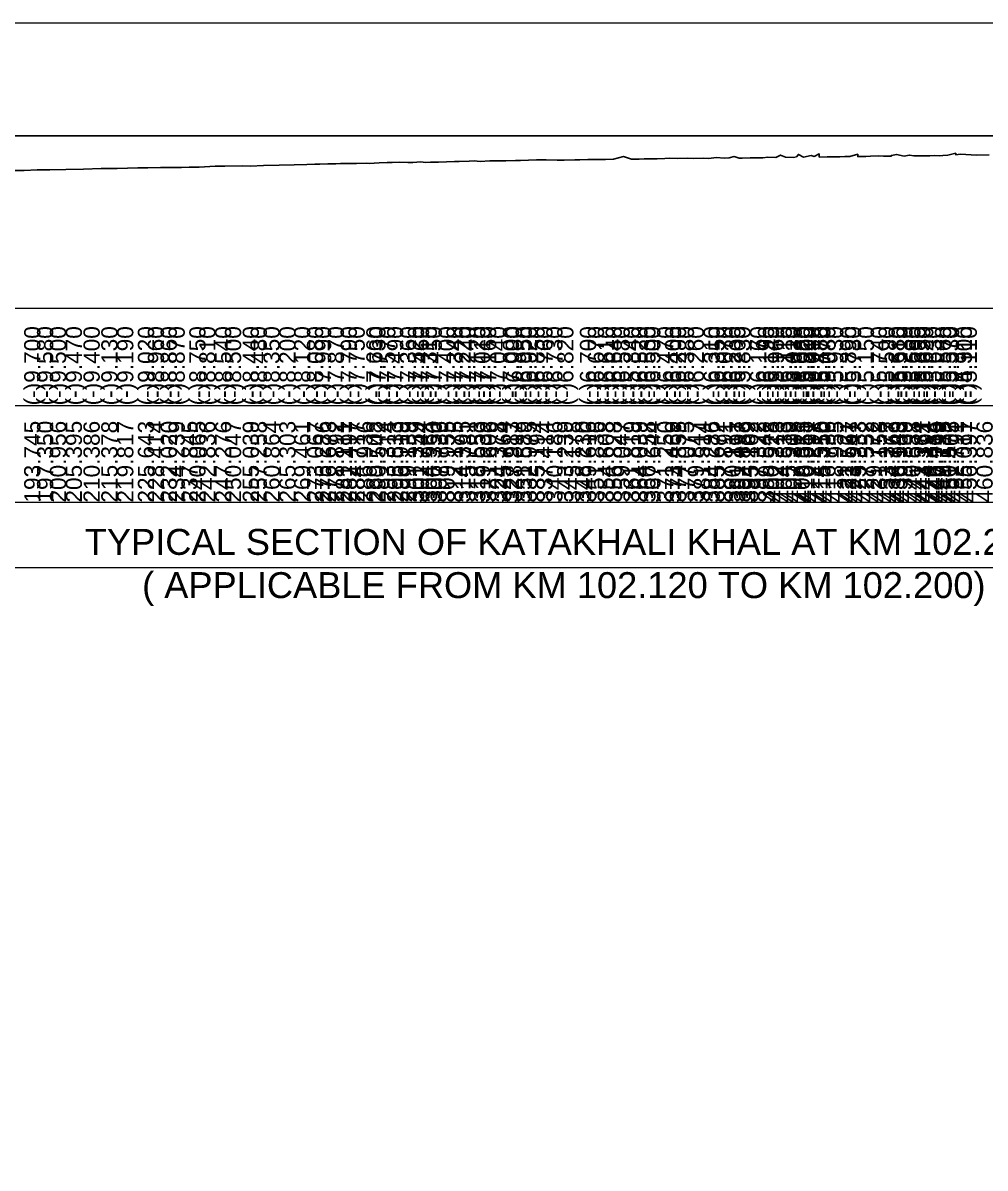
# Model space of a CAD drawing. Header units: inches. Extents: x 89000 to 845000, y -7071 to 31.
# Drawn here: x 313127 to 316096, y -3534 to 0 of the extents above; entities that cross this region are included whole.
import ezdxf

# ---------------------------------------------------------------- set-up
doc = ezdxf.new("R2010")
doc.units = ezdxf.units.IN
doc.header["$LTSCALE"] = 7
doc.header["$MEASUREMENT"] = 0
for name, color, linetype, lineweight in [('Cross section Data Border', 7, 'Continuous', 9), ('Cross Section Labels', 7, 'Continuous', 9), ('Existing_Bed_Level for Xsection', 7, 'Continuous', 25), ('Long Section Labels', 7, 'Continuous', 9)]:
    doc.layers.add(name, color=color, linetype=linetype, lineweight=lineweight)
doc.styles.get("Standard").update_dxf_attribs({"font": 'arial.ttf'})
doc.dimstyles.get("Standard").update_dxf_attribs({"dimtxt": 0.18, "dimasz": 0.18, "dimexe": 0.18, "dimexo": 0.0625, "dimgap": 0.09, "dimtad": 0, "dimtih": 1, "dimtoh": 1, "dimdec": 4, "dimzin": 0, "dimdsep": 46, "dimtxsty": 'Standard', "dimcen": 0.09, "dimadec": 0, "dimazin": 0, "dimtfac": 1, "dimtdec": 4, "dimtofl": 0, "dimtmove": 0, "dimatfit": 3, "dimfxl": 1, "dimtolj": 1, "dimtzin": 0, "dimarcsym": 0})

msp = doc.modelspace()

# ---------------------------------------------------------------- linework, layer by layer
at = {"layer": 'Cross section Data Border'}
msp.add_lwpolyline([(310100, -880.51), (318692.24474, -880.51), (318692.24474, -1480.51), (310100, -1480.51)], close=True, dxfattribs=at)
msp.add_lwpolyline([(310100, -1180.51), (318692.24474, -1180.51)], dxfattribs=at)
at = {"layer": 'Cross Section Labels'}
msp.add_lwpolyline([(310000, 0), (320000, 0), (320000, -7071), (310000, -7071)], close=True, dxfattribs=at)
msp.add_lwpolyline([(312636.12237, -1680.51), (314796.12237, -1680.51), (316956.12237, -1680.51)], dxfattribs=at)
at = {"layer": 'Existing_Bed_Level for Xsection'}
for points in [[(311000, -348.51), (318592.24474, -348.51)], [(313061.04152, -455.98), (313131.19391, -455.21), (313170.85494, -453.89), (313210.51597, -453.01), (313259.34518, -452.68), (313314.25045, -451.91), (313369.16012, -448.94), (313417.9883, -449.6), (313482.06849, -447.73), (313512.5552, -447.07), (313552.21616, -445.97), (313576.63156, -446.08), (313616.2924, -445.97), (313640.71104, -444.76), (313671.19906, -445.42), (313720.03238, -442.45), (313750.52101, -442.01), (313805.43158, -441.35), (313829.84297, -441.79), (313869.50395, -440.36), (313918.33594, -438.71), (313964.07576, -437.83), (314003.73681, -437.39), (314028.1479, -436.4), (314043.39786, -436.4), (314067.80889, -435.08), (314092.22287, -435.08), (314107.46989, -434.2), (314131.88377, -433.76), (314156.3005, -434.2), (314186.79188, -432.77), (314195.96129, -433.54), (314226.45288, -431.78), (314250.86651, -430.9), (314266.11388, -430.9), (314290.52743, -429.47), (314314.94368, -431.23), (314330.18835, -430.57), (314354.6045, -428.92), (314369.84928, -430.46), (314385.09689, -429.47), (314409.51021, -429.91), (314433.92614, -429.25), (314458.34463, -427.93), (314473.58697, -428.15), (314504.07992, -426.83), (314519.33046, -425.62), (314537.66604, -427.27), (314568.15395, -425.95), (314583.40194, -425.95), (314607.8149, -425.51), (314616.98747, -425.29), (314647.47584, -424.96), (314662.72397, -424.63), (314687.13679, -423.86), (314711.55205, -422.87), (314742.046, -422.54), (314775.63043, -423.53), (314796.95783, -423.53), (314830.53465, -422.54), (314845.78061, -422.21), (314870.19552, -421.88), (314900.69007, -421.22), (314925.10253, -421.55), (314949.51729, -420.89), (314980.01211, -412.75), (315004.42447, -420.23), (315028.83906, -420.34), (315044.08543, -420.01), (315083.7464, -419.68), (315108.16085, -418.91), (315123.40738, -417.7), (315147.82175, -418.91), (315147.82175, -418.69), (315178.31723, -417.37), (315196.65689, -418.69), (315227.14356, -417.92), (315242.3903, -418.36), (315266.80447, -415.28), (315291.22072, -417.04), (315306.46538, -416.71), (315321.71226, -412.64), (315336.96134, -417.04), (315346.12629, -417.04), (315370.54237, -416.27), (315370.54237, -416.38), (315394.96047, -416.6), (315410.20321, -416.05), (315425.44813, -414.07), (315449.86405, -415.72), (315465.10905, -408.02), (315480.3562, -414.73), (315504.76998, -415.39), (315513.94269, -413.63), (315520.01719, -405.71), (315535.2665, -414.62), (315559.67818, -408.79), (315568.84659, -411.98), (315584.09183, -404.39), (315584.09183, -414.07), (315608.50744, -413.74), (315639.00016, -413.74), (315648.1683, -413.3), (315663.4137, -412.09), (315678.66115, -412.09), (315703.07464, -405.16), (315703.07464, -412.64), (315727.49002, -412.75), (315742.73557, -411.65), (315767.15089, -410), (315782.39651, -411.65), (315797.64414, -410.99), (315806.81176, -410.99), (315806.81176, -409.12), (315822.05746, -406.04), (315846.47263, -411.1), (315861.7184, -407.8), (315876.96613, -410.66), (315886.13351, -410.33), (315910.55043, -410.44), (315916.62713, -410.66), (315925.79439, -410), (315941.0403, -409.67), (315956.28813, -409.78), (315965.45528, -409.34), (315980.70125, -407.8), (316005.11616, -402.52), (316005.11616, -406.81), (316020.3622, -404.72), (316069.19366, -408.02), (316108.85448, -407.36)]]:
    msp.add_lwpolyline(points, dxfattribs=at)

# ---------------------------------------------------------------- texts
at = {"layer": 'Cross Section Labels', "insert": (314796.12237, -1680.51), "char_height": 80, "attachment_point": 5}
msp.add_mtext('TYPICAL SECTION OF KATAKHALI KHAL AT KM 102.200^J( APPLICABLE FROM KM 102.120 TO KM 102.200)', dxfattribs=at)
at = {"layer": 'Long Section Labels', "char_height": 50, "attachment_point": 1, "rotation": 90}
for s, insert in [('(-)9.700', (313131.19391, -1180.51)), ('(-)9.580', (313170.85494, -1180.51)), ('(-)9.500', (313210.51597, -1180.51)), ('(-)9.470', (313259.34518, -1180.51)), ('(-)9.400', (313314.25045, -1180.51)), ('(-)9.130', (313369.16012, -1180.51)), ('(-)9.190', (313417.9883, -1180.51)), ('(-)9.020', (313482.06849, -1180.51)), ('(-)8.960', (313512.5552, -1180.51)), ('(-)8.860', (313552.21616, -1180.51)), ('(-)8.860', (313552.21616, -1180.51)), ('(-)8.870', (313576.63156, -1180.51)), ('(-)8.750', (313640.71104, -1180.51)), ('(-)8.810', (313671.19906, -1180.51)), ('(-)8.540', (313720.03238, -1180.51)), ('(-)8.500', (313750.52101, -1180.51)), ('(-)8.440', (313805.43158, -1180.51)), ('(-)8.480', (313829.84297, -1180.51)), ('(-)8.350', (313869.50395, -1180.51)), ('(-)8.200', (313918.33594, -1180.51)), ('(-)8.120', (313964.07576, -1180.51)), ('(-)8.080', (314003.73681, -1180.51)), ('(-)7.990', (314028.1479, -1180.51)), ('(-)7.990', (314028.1479, -1180.51)), ('(-)7.870', (314067.80889, -1180.51)), ('(-)7.870', (314067.80889, -1180.51)), ('(-)7.790', (314107.46989, -1180.51)), ('(-)7.790', (314107.46989, -1180.51)), ('(-)7.750', (314131.88377, -1180.51)), ('(-)7.660', (314186.79188, -1180.51)), ('(-)7.730', (314195.96129, -1180.51)), ('(-)7.570', (314226.45288, -1180.51)), ('(-)7.490', (314250.86651, -1180.51)), ('(-)7.490', (314250.86651, -1180.51)), ('(-)7.360', (314290.52743, -1180.51)), ('(-)7.360', (314290.52743, -1180.51)), ('(-)7.520', (314314.94368, -1180.51)), ('(-)7.460', (314330.18835, -1180.51)), ('(-)7.310', (314354.6045, -1180.51)), ('(-)7.450', (314369.84928, -1180.51)), ('(-)7.400', (314409.51021, -1180.51)), ('(-)7.340', (314433.92614, -1180.51)), ('(-)7.220', (314458.34463, -1180.51)), ('(-)7.240', (314473.58697, -1180.51)), ('(-)7.120', (314504.07992, -1180.51)), ('(-)7.010', (314519.33046, -1180.51)), ('(-)7.160', (314537.66604, -1180.51)), ('(-)7.040', (314568.15395, -1180.51)), ('(-)7.040', (314568.15395, -1180.51)), ('(-)7.000', (314607.8149, -1180.51)), ('(-)6.980', (314616.98747, -1180.51)), ('(-)6.950', (314647.47584, -1180.51)), ('(-)6.920', (314662.72397, -1180.51)), ('(-)6.850', (314687.13679, -1180.51)), ('(-)6.760', (314711.55205, -1180.51)), ('(-)6.730', (314742.046, -1180.51)), ('(-)6.730', (314742.046, -1180.51)), ('(-)6.820', (314775.63043, -1180.51)), ('(-)6.820', (314775.63043, -1180.51)), ('(-)6.700', (314845.78061, -1180.51)), ('(-)6.670', (314870.19552, -1180.51)), ('(-)6.610', (314900.69007, -1180.51)), ('(-)6.640', (314925.10253, -1180.51)), ('(-)6.580', (314949.51729, -1180.51)), ('(-)5.840', (314980.01211, -1180.51)), ('(-)5.840', (314980.01211, -1180.51)), ('(-)6.520', (315004.42447, -1180.51)), ('(-)6.530', (315028.83906, -1180.51)), ('(-)6.500', (315044.08543, -1180.51)), ('(-)6.470', (315083.7464, -1180.51)), ('(-)6.400', (315108.16085, -1180.51)), ('(-)6.400', (315108.16085, -1180.51)), ('(-)6.290', (315123.40738, -1180.51)), ('(-)6.380', (315147.82175, -1180.51)), ('(-)6.380', (315147.82175, -1180.51)), ('(-)6.260', (315178.31723, -1180.51)), ('(-)6.310', (315227.14356, -1180.51)), ('(-)6.350', (315242.3903, -1180.51)), ('(-)6.070', (315266.80447, -1180.51)), ('(-)6.230', (315291.22072, -1180.51)), ('(-)6.230', (315291.22072, -1180.51)), ('(-)6.230', (315291.22072, -1180.51)), ('(-)6.200', (315306.46538, -1180.51)), ('(-)5.830', (315321.71226, -1180.51)), ('(-)5.830', (315321.71226, -1180.51)), ('(-)6.160', (315370.54237, -1180.51)), ('(-)6.170', (315370.54237, -1180.51)), ('(-)6.190', (315394.96047, -1180.51)), ('(-)6.140', (315410.20321, -1180.51)), ('(-)5.960', (315425.44813, -1180.51)), ('(-)5.960', (315425.44813, -1180.51)), ('(-)6.110', (315449.86405, -1180.51)), ('(-)5.410', (315465.10905, -1180.51)), ('(-)5.410', (315465.10905, -1180.51)), ('(-)6.020', (315480.3562, -1180.51)), ('(-)6.080', (315504.76998, -1180.51)), ('(-)5.920', (315513.94269, -1180.51)), ('(-)5.200', (315520.01719, -1180.51)), ('(-)6.010', (315535.2665, -1180.51)), ('(-)5.480', (315559.67818, -1180.51)), ('(-)5.480', (315559.67818, -1180.51)), ('(-)5.770', (315568.84659, -1180.51)), ('(-)5.080', (315584.09183, -1180.51)), ('(-)5.930', (315608.50744, -1180.51)), ('(-)5.930', (315608.50744, -1180.51)), ('(-)5.890', (315648.1683, -1180.51)), ('(-)5.780', (315663.4137, -1180.51)), ('(-)5.780', (315663.4137, -1180.51)), ('(-)5.150', (315703.07464, -1180.51)), ('(-)5.740', (315742.73557, -1180.51)), ('(-)5.740', (315742.73557, -1180.51)), ('(-)5.590', (315767.15089, -1180.51)), ('(-)5.590', (315767.15089, -1180.51)), ('(-)5.680', (315797.64414, -1180.51)), ('(-)5.680', (315797.64414, -1180.51)), ('(-)5.510', (315806.81176, -1180.51)), ('(-)5.230', (315822.05746, -1180.51)), ('(-)5.690', (315846.47263, -1180.51)), ('(-)5.390', (315861.7184, -1180.51)), ('(-)5.390', (315861.7184, -1180.51)), ('(-)5.650', (315876.96613, -1180.51)), ('(-)5.650', (315876.96613, -1180.51)), ('(-)5.620', (315886.13351, -1180.51)), ('(-)5.630', (315910.55043, -1180.51)), ('(-)5.560', (315941.0403, -1180.51)), ('(-)5.570', (315956.28813, -1180.51)), ('(-)5.530', (315965.45528, -1180.51)), ('(-)4.910', (316005.11616, -1180.51)), ('(-)5.300', (316005.11616, -1180.51)), ('(-)5.300', (316005.11616, -1180.51)), ('(-)5.110', (316020.3622, -1180.51)), ('193.745', (313131.19391, -1480.51)), ('197.350', (313170.85494, -1480.51)), ('200.956', (313210.51597, -1480.51)), ('205.395', (313259.34518, -1480.51)), ('210.386', (313314.25045, -1480.51)), ('215.378', (313369.16012, -1480.51)), ('219.817', (313417.9883, -1480.51)), ('225.643', (313482.06849, -1480.51)), ('228.414', (313512.5552, -1480.51)), ('232.020', (313552.21616, -1480.51)), ('234.239', (313576.63156, -1480.51)), ('237.845', (313616.2924, -1480.51)), ('240.065', (313640.71104, -1480.51)), ('242.836', (313671.19906, -1480.51)), ('247.276', (313720.03238, -1480.51)), ('250.047', (313750.52101, -1480.51)), ('255.039', (313805.43158, -1480.51)), ('257.258', (313829.84297, -1480.51)), ('260.864', (313869.50395, -1480.51)), ('265.303', (313918.33594, -1480.51)), ('269.461', (313964.07576, -1480.51)), ('273.067', (314003.73681, -1480.51)), ('275.286', (314028.1479, -1480.51)), ('276.673', (314043.39786, -1480.51)), ('278.892', (314067.80889, -1480.51)), ('281.111', (314092.22287, -1480.51)), ('282.497', (314107.46989, -1480.51)), ('284.717', (314131.88377, -1480.51)), ('286.936', (314156.3005, -1480.51)), ('289.708', (314186.79188, -1480.51)), ('290.542', (314195.96129, -1480.51)), ('293.314', (314226.45288, -1480.51)), ('295.533', (314250.86651, -1480.51)), ('296.919', (314266.11388, -1480.51)), ('299.139', (314290.52743, -1480.51)), ('301.359', (314314.94368, -1480.51)), ('302.744', (314330.18835, -1480.51)), ('304.964', (314354.6045, -1480.51)), ('306.350', (314369.84928, -1480.51)), ('307.736', (314385.09689, -1480.51)), ('309.955', (314409.51021, -1480.51)), ('312.175', (314433.92614, -1480.51)), ('314.395', (314458.34463, -1480.51)), ('315.781', (314473.58697, -1480.51)), ('318.553', (314504.07992, -1480.51)), ('319.939', (314519.33046, -1480.51)), ('321.606', (314537.66604, -1480.51)), ('324.378', (314568.15395, -1480.51)), ('325.764', (314583.40194, -1480.51)), ('327.983', (314607.8149, -1480.51)), ('328.817', (314616.98747, -1480.51)), ('331.589', (314647.47584, -1480.51)), ('332.975', (314662.72397, -1480.51)), ('335.194', (314687.13679, -1480.51)), ('337.414', (314711.55205, -1480.51)), ('340.186', (314742.046, -1480.51)), ('343.239', (314775.63043, -1480.51)), ('345.178', (314796.95783, -1480.51)), ('348.230', (314830.53465, -1480.51)), ('349.616', (314845.78061, -1480.51)), ('351.836', (314870.19552, -1480.51)), ('354.608', (314900.69007, -1480.51)), ('356.828', (314925.10253, -1480.51)), ('359.047', (314949.51729, -1480.51)), ('361.819', (314980.01211, -1480.51)), ('364.039', (315004.42447, -1480.51)), ('366.258', (315028.83906, -1480.51)), ('367.644', (315044.08543, -1480.51)), ('371.250', (315083.7464, -1480.51)), ('373.469', (315108.16085, -1480.51)), ('374.855', (315123.40738, -1480.51)), ('377.075', (315147.82175, -1480.51)), ('377.075', (315147.82175, -1480.51)), ('379.847', (315178.31723, -1480.51)), ('381.514', (315196.65689, -1480.51)), ('384.286', (315227.14356, -1480.51)), ('385.672', (315242.3903, -1480.51)), ('387.891', (315266.80447, -1480.51)), ('390.111', (315291.22072, -1480.51)), ('391.497', (315306.46538, -1480.51)), ('392.883', (315321.71226, -1480.51)), ('394.269', (315336.96134, -1480.51)), ('395.102', (315346.12629, -1480.51)), ('397.322', (315370.54237, -1480.51)), ('397.322', (315370.54237, -1480.51)), ('399.542', (315394.96047, -1480.51)), ('400.928', (315410.20321, -1480.51)), ('402.313', (315425.44813, -1480.51)), ('404.533', (315449.86405, -1480.51)), ('405.919', (315465.10905, -1480.51)), ('407.305', (315480.3562, -1480.51)), ('409.525', (315504.76998, -1480.51)), ('410.358', (315513.94269, -1480.51)), ('410.911', (315520.01719, -1480.51)), ('412.297', (315535.2665, -1480.51)), ('414.516', (315559.67818, -1480.51)), ('415.350', (315568.84659, -1480.51)), ('416.736', (315584.09183, -1480.51)), ('416.736', (315584.09183, -1480.51)), ('418.955', (315608.50744, -1480.51)), ('421.727', (315639.00016, -1480.51)), ('422.561', (315648.1683, -1480.51)), ('423.947', (315663.4137, -1480.51)), ('425.333', (315678.66115, -1480.51)), ('427.552', (315703.07464, -1480.51)), ('427.552', (315703.07464, -1480.51)), ('429.772', (315727.49002, -1480.51)), ('431.158', (315742.73557, -1480.51)), ('433.377', (315767.15089, -1480.51)), ('434.763', (315782.39651, -1480.51)), ('436.149', (315797.64414, -1480.51)), ('436.983', (315806.81176, -1480.51)), ('436.983', (315806.81176, -1480.51)), ('438.369', (315822.05746, -1480.51)), ('440.588', (315846.47263, -1480.51)), ('441.974', (315861.7184, -1480.51)), ('443.361', (315876.96613, -1480.51)), ('444.194', (315886.13351, -1480.51)), ('446.414', (315910.55043, -1480.51)), ('446.966', (315916.62713, -1480.51)), ('447.799', (315925.79439, -1480.51)), ('449.185', (315941.0403, -1480.51)), ('450.572', (315956.28813, -1480.51)), ('451.405', (315965.45528, -1480.51)), ('452.791', (315980.70125, -1480.51)), ('455.011', (316005.11616, -1480.51)), ('455.011', (316005.11616, -1480.51)), ('456.397', (316020.3622, -1480.51)), ('460.836', (316069.19366, -1480.51))]:
    msp.add_mtext(s, dxfattribs=dict(at, insert=insert))

# ---------------------------------------------------------------- leaders
at = {"layer": 'Cross Section Labels', "annotation_type": 0, "has_hookline": 1, "hookline_direction": 0}
for points, text_width in [([(311405.80706, -413.4826), (311405.80706, -315.51), (311705.71706, -315.51)], 2510.77763), ([(311517.84115, -464.90873), (311517.84115, -337.51), (311817.75115, -337.51)], 2345.7367)]:
    msp.add_leader(points, dimstyle='Standard', override={"dimasz": 72}, dxfattribs=dict(at, text_width=text_width))

doc.saveas('drawing.dxf')
